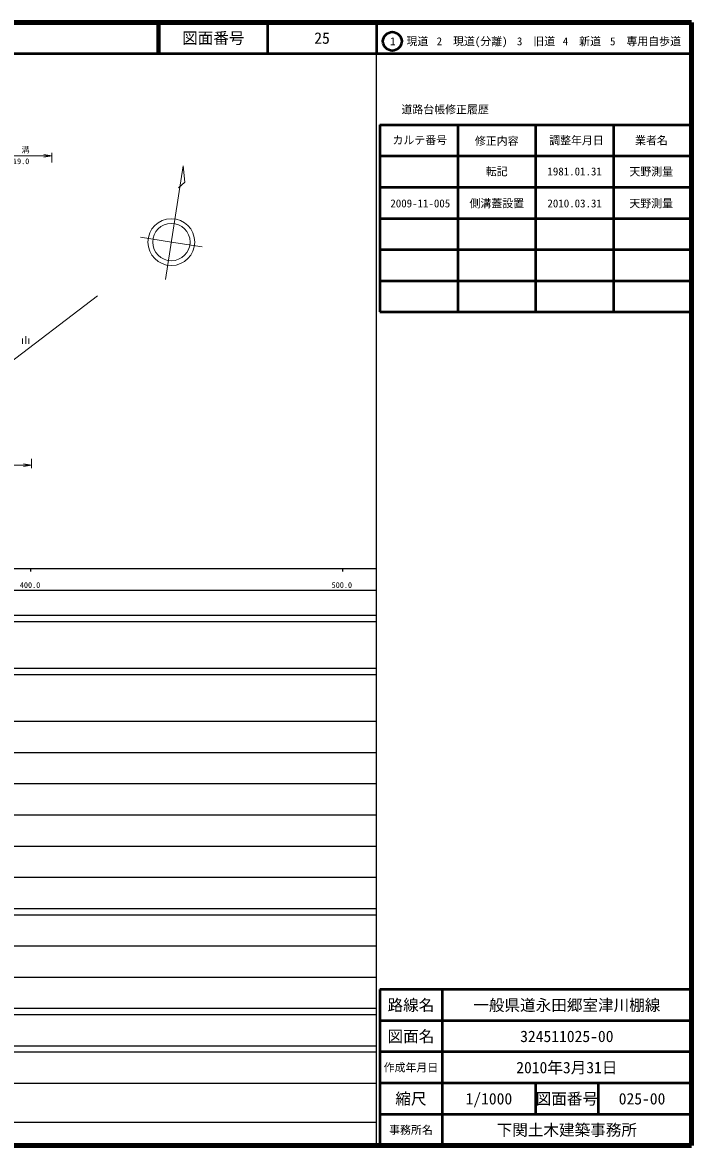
# Model space of a CAD drawing. Units: millimetres, scale not verified. Extents: x 40000 to 680000, y 20000 to 380000.
# Drawn here: x 465406 to 680000, y 20000 to 380000 of the extents above; entities that cross this region are included whole.
import ezdxf
from ezdxf.enums import TextEntityAlignment as Align

# ---------------------------------------------------------------- set-up
doc = ezdxf.new("R2010")
doc.units = ezdxf.units.MM
doc.header["$LTSCALE"] = 1000
for name, color, linetype, lineweight in [('M-BGD', 7, 'Continuous', 13), ('M-BMK-OTRS', 5, 'Continuous', 13), ('M-STR-HTXT', 7, 'Continuous', 13), ('M-TTL', 2, 'Continuous', 140), ('M-TTL-BAND', 7, 'Continuous', 25), ('M-TTL-FRAM', 2, 'Continuous', 50), ('M-TTL-LINE', 7, 'Continuous', 50)]:
    doc.layers.add(name, color=color, linetype=linetype, lineweight=lineweight)
doc.layers.add('M-TTL-TXT', color=7, linetype='Continuous')
doc.styles.add('ＭＳ ゴシック', font='')
doc.styles.get('ＭＳ ゴシック').set_extended_font_data('MS Gothic')

# ---------------------------------------------------------------- blocks, each defined once
blk = doc.blocks.new('open_arrow')
at = {"color": 0, "linetype": 'Continuous', "lineweight": -2}
blk.add_lwpolyline([(7.5, 1.25), (0, 0), (7.5, -1.25)], dxfattribs=at)

msp = doc.modelspace()

# ---------------------------------------------------------------- linework, layer by layer
at = {"layer": 'M-BGD'}
for p, q in [((513170, 309602), (503290, 311152)), ((523049, 308053), (513170, 309602)), ((465467, 276935), (465466, 278685)), ((466467, 276935), (466466, 279435)), ((467467, 276935), (467466, 278685))]:
    msp.add_line(p, q, dxfattribs=at)
msp.add_lwpolyline([(511286, 297590), (517003, 334040), (517511, 328820), (515427, 326967)], dxfattribs=at)
for radius in [7500, 6000]:
    msp.add_circle((513170, 309602), radius, dxfattribs=at)
at = {"layer": 'M-BMK-OTRS'}
msp.add_line((459253, 269239), (489517, 292379), dxfattribs=at)
at = {"layer": 'M-STR-HTXT'}
for p, q in [((449657, 337228), (474810, 337234)), ((474811, 335097), (474810, 338234)), ((443254, 238100), (468276, 238106)), ((468275, 240087), (468276, 237106))]:
    msp.add_line(p, q, dxfattribs=at)
at = {"layer": 'M-TTL'}
for p, q in [((680000, 380000), (40000, 380000)), ((680000, 20000), (680000, 380000)), ((40000, 20000), (680000, 20000))]:
    msp.add_line(p, q, dxfattribs=at)
at = {"layer": 'M-TTL-BAND'}
for p, q in [((579000, 20000), (579000, 370000)), ((40000, 205000), (579000, 205000)), ((468000, 205000), (468000, 204000)), ((568000, 205000), (568000, 204000)), ((68000, 198000), (579000, 198000)), ((40000, 190000), (579000, 190000)), ((40000, 188000), (579000, 188000)), ((40000, 173000), (579000, 173000)), ((40000, 171000), (579000, 171000)), ((40000, 156000), (579000, 156000)), ((46000, 146000), (579000, 146000)), ((52000, 136000), (579000, 136000)), ((46000, 126000), (579000, 126000)), ((52000, 116000), (579000, 116000)), ((46000, 106000), (579000, 106000)), ((40000, 96000), (579000, 96000)), ((40000, 94000), (579000, 94000)), ((49000, 84000), (579000, 84000)), ((40000, 74000), (579000, 74000)), ((40000, 64000), (579000, 64000)), ((40000, 62000), (579000, 62000)), ((40000, 52000), (579000, 52000)), ((40000, 50000), (579000, 50000)), ((40000, 40000), (579000, 40000)), ((68000, 27500), (579000, 27500))]:
    msp.add_line(p, q, dxfattribs=at)
at = {"layer": 'M-TTL-FRAM'}
for p, q in [((580000, 347197), (580000, 287197)), ((580000, 347197), (680000, 347197)), ((580000, 287197), (680000, 287197)), ((680000, 70000), (580000, 70000)), ((580000, 70000), (580000, 20000))]:
    msp.add_line(p, q, dxfattribs=at)
at = {"layer": 'M-TTL-LINE'}
for p, q in [((508747, 380000), (508747, 370000)), ((509247, 380000), (509247, 370000)), ((543997, 380000), (543997, 370000)), ((579000, 380000), (579000, 370000)), ((40000, 370000), (680000, 370000)), ((605000, 347197), (605000, 287197)), ((630000, 347197), (630000, 287197)), ((655000, 347197), (655000, 287197)), ((580000, 337197), (680000, 337197)), ((580000, 327197), (680000, 327197)), ((580000, 317197), (680000, 317197)), ((580000, 307197), (680000, 307197)), ((580000, 297197), (680000, 297197)), ((600000, 70000), (600000, 20000)), ((680000, 60000), (580000, 60000)), ((680000, 50000), (580000, 50000)), ((680000, 40000), (580000, 40000)), ((630000, 40000), (630000, 30000)), ((650000, 40000), (650000, 30000)), ((680000, 30000), (580000, 30000))]:
    msp.add_line(p, q, dxfattribs=at)
msp.add_circle((584031, 373958), 3000, dxfattribs=at)

# ---------------------------------------------------------------- block references
at = {"layer": 'M-STR-HTXT', "xscale": 333, "yscale": 333, "rotation": 180}
for p in [(474810, 337234), (468276, 238106)]:
    msp.add_blockref('open_arrow', p, dxfattribs=at)

# ---------------------------------------------------------------- texts
at = {"layer": 'M-STR-HTXT', "style": 'ＭＳ ゴシック'}
msp.add_text('側\u3000溝', height=1833, rotation=0.015, dxfattribs=at).set_placement((459971, 339147), align=Align.MIDDLE_LEFT)
msp.add_text('L=19.0', height=1833, rotation=0.015, dxfattribs=at).set_placement((463673, 334042), align=Align.BOTTOM_CENTER)
at = {"layer": 'M-TTL-BAND', "style": 'ＭＳ ゴシック'}
for s, p in [('400.0', (467844, 198195)), ('500.0', (567844, 198195))]:
    msp.add_text(s, height=1833, dxfattribs=at).set_placement(p, align=Align.BOTTOM_CENTER)
at = {"layer": 'M-TTL-TXT', "style": 'ＭＳ ゴシック'}
for s, height, p in [('図面番号', 3666, (526622, 375000)), ('25', 3666, (561497, 375000)), ('1\u3000現道', 2566, (589448, 373958)), ('2\u3000現道(分離)', 2566, (609619, 373958)), ('3\u3000旧道', 2566, (630121, 373958)), ('4\u3000新道', 2566, (644824, 373958)), ('5\u3000専用自歩道', 2566, (665228, 373958)), ('道路台帳修正履歴', 2566, (600968, 352113)), ('カルテ番号', 2566, (592839, 342277)), ('修正内容', 2566, (617509, 342023)), ('調整年月日', 2566, (643089, 342197)), ('業者名', 2566, (667134, 342197)), ('転記', 2566, (617500, 332245)), ('1981.01.31', 2566, (642500, 332245)), ('天野測量', 2566, (667077, 332189)), ('2009-11-005', 2566, (593000, 322000)), ('側溝蓋設置', 2566, (617540, 322000)), ('2010.03.31', 2566, (642506, 322000)), ('天野測量', 2566, (667066, 322000)), ('路線名', 3666, (590000, 65000)), ('路線名', 3666, (590000, 65000)), ('一般県道永田郷室津川棚線', 3666, (640000, 65000)), ('図面名', 3666, (590000, 55000)), ('図面名', 3666, (590000, 55000)), ('324511025-00', 3666, (640000, 55000)), ('2010年3月31日', 3666, (640000, 45000)), ('作成年月日', 2566, (590000, 45000)), ('作成年月日', 2566, (590000, 45000)), ('縮尺', 3666, (590000, 35000)), ('縮尺', 3666, (590000, 35000)), ('1/1000', 3666, (615000, 35000)), ('図面番号', 3666, (640000, 35000)), ('図面番号', 3666, (640000, 35000)), ('025-00', 3666, (664125, 35000)), ('事務所名', 2566, (590000, 25000)), ('事務所名', 2566, (590000, 25000)), ('下関土木建築事務所', 3666, (640000, 25000))]:
    msp.add_text(s, height=height, dxfattribs=at).set_placement(p, align=Align.MIDDLE_CENTER)

doc.saveas('drawing.dxf')
